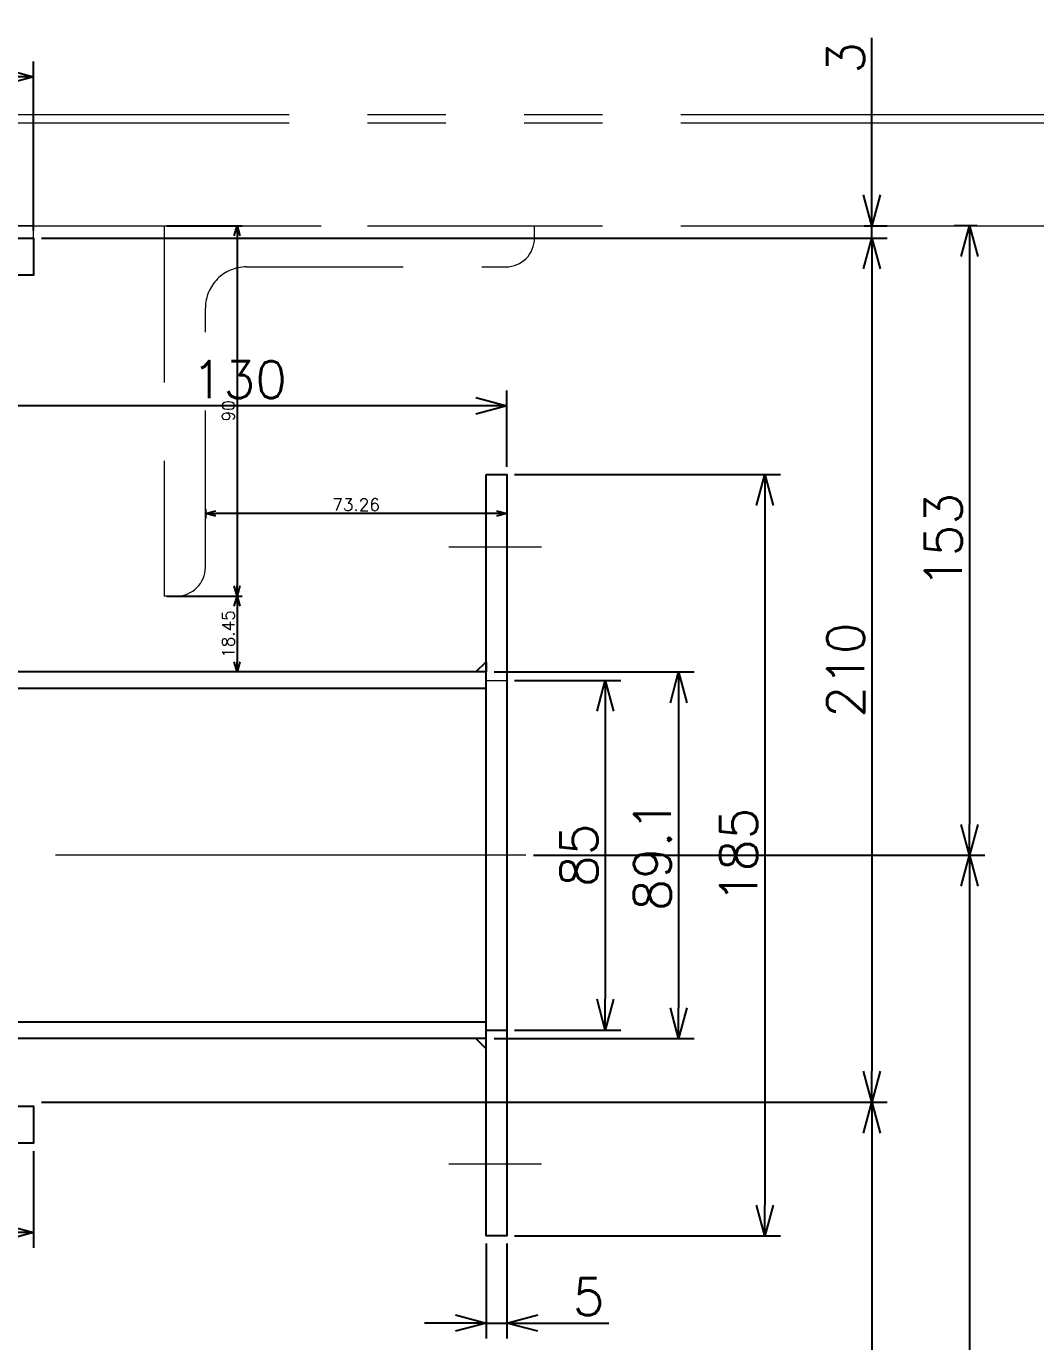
# Model space of a CAD drawing. Header units: millimetres. Extents: x -16130 to 36813, y -8099 to 27484.
# Drawn here: x 20049.8 to 20295.2, y 15715.7 to 16035.4 of the extents above; entities that cross this region are included whole.
import ezdxf

# ---------------------------------------------------------------- set-up
doc = ezdxf.new("R2010")
doc.units = ezdxf.units.MM
doc.header["$LTSCALE"] = 6
doc.header["$PDMODE"] = 99
doc.header["$PDSIZE"] = 1
for name, pattern in [('CENTER2', [28.575, 19.05, -3.175, 3.175, -3.175]), ('HIDDEN', [9.525, 6.35, -3.175]), ('PHANTOM2', [31.75, 15.875, -3.175, 3.175, -3.175, 3.175, -3.175])]:
    doc.linetypes.add(name, pattern=pattern)
for name, color, linetype, lineweight in [('04_HIDDEN', 2, 'HIDDEN', 13), ('05_CENTER', 4, 'CENTER2', 13), ('06_PHANTOM', 2, 'PHANTOM2', 13), ('08_DIM', 3, 'Continuous', 13)]:
    doc.layers.add(name, color=color, linetype=linetype, lineweight=lineweight)
doc.styles.add('KSS_TXT', font='txt.shx', dxfattribs={"bigfont": 'extfont2.shx'})
doc.dimstyles.new('KSS_DIM', dxfattribs={"dimtxt": 3, "dimasz": 2.5, "dimexe": 1.25, "dimexo": 0.625, "dimtad": 1, "dimdsep": 46, "dimtxsty": 'KSS_TXT', "dimblk": 'OPEN30', "dimcen": 0, "dimazin": 2, "dimtfac": 0.75, "dimtmove": 0, "dimatfit": 3, "dimldrblk": 'OPEN30', "dimfxl": 1, "dimtolj": 1, "dimarcsym": 0})

# ---------------------------------------------------------------- blocks, each defined once
blk = doc.blocks.new('_Open30')
at = {"color": 0, "linetype": 'ByBlock', "lineweight": -2}
for p, q in [((-1, 0.268), (0, 0)), ((0, 0), (-1, -0.268)), ((0, 0), (-1, 0))]:
    blk.add_line(p, q, dxfattribs=at)
blk = doc.blocks.new('*D3500')
at = {"layer": '08_DIM', "color": 0, "lineweight": -2, "transparency": 16777216}
for p, q in [((19821.63, 15762.03), (19821.63, 15738.47)), ((20051.63, 15762.03), (20051.63, 15738.47)), ((19829.13, 15742.22), (20044.13, 15742.22))]:
    blk.add_line(p, q, dxfattribs=at)
at = {"layer": 'Defpoints', "color": 0, "transparency": 16777216}
for p in [(19821.63, 15763.91), (20051.63, 15763.91), (20051.63, 15742.22)]:
    blk.add_point(p, dxfattribs=at)
at = {"layer": '08_DIM', "color": 0, "lineweight": -2, "transparency": 16777216, "xscale": 7.5, "yscale": 7.5, "zscale": 7.5, "rotation": 180}
blk.add_blockref('_Open30', (19821.63, 15742.22), dxfattribs=at)
at = {"layer": '08_DIM', "color": 0, "lineweight": -2, "transparency": 16777216, "xscale": 7.5, "yscale": 7.5, "zscale": 7.5}
blk.add_blockref('_Open30', (20051.63, 15742.22), dxfattribs=at)
at = {"layer": '08_DIM', "color": 0, "transparency": 16777216, "insert": (19936.63, 15748.59), "char_height": 9, "attachment_point": 5, "style": 'KSS_TXT'}
blk.add_mtext('\\A1;230', dxfattribs=at)
blk = doc.blocks.new('*D3523')
at = {"layer": '08_DIM', "color": 0, "lineweight": -2, "transparency": 16777216}
for p, q in [((20036.63, 15895.78), (20036.63, 15946.89)), ((20166.63, 15928.34), (20166.63, 15946.89)), ((20159.13, 15943.14), (20044.13, 15943.14))]:
    blk.add_line(p, q, dxfattribs=at)
at = {"layer": 'Defpoints', "color": 0, "transparency": 16777216}
for p in [(20036.63, 15943.14), (20166.63, 15926.46), (20036.63, 15893.91)]:
    blk.add_point(p, dxfattribs=at)
at = {"layer": '08_DIM', "color": 0, "lineweight": -2, "transparency": 16777216, "xscale": 7.5, "yscale": 7.5, "zscale": 7.5, "rotation": 180}
blk.add_blockref('_Open30', (20036.63, 15943.14), dxfattribs=at)
at = {"layer": '08_DIM', "color": 0, "lineweight": -2, "transparency": 16777216, "xscale": 7.5, "yscale": 7.5, "zscale": 7.5}
blk.add_blockref('_Open30', (20166.63, 15943.14), dxfattribs=at)
at = {"layer": '08_DIM', "color": 0, "transparency": 16777216, "insert": (20101.63, 15949.52), "char_height": 9, "attachment_point": 5, "style": 'KSS_TXT'}
blk.add_mtext('\\A1;130', dxfattribs=at)
blk = doc.blocks.new('*D3524')
at = {"layer": '08_DIM', "color": 0, "lineweight": -2, "transparency": 16777216}
for p, q in [((20161.63, 15739.53), (20161.63, 15716.48)), ((20166.63, 15739.53), (20166.63, 15716.48)), ((20154.13, 15720.23), (20146.63, 15720.23)), ((20161.63, 15720.23), (20166.63, 15720.23)), ((20174.13, 15720.23), (20191.38, 15720.23))]:
    blk.add_line(p, q, dxfattribs=at)
at = {"layer": 'Defpoints', "color": 0, "transparency": 16777216}
for p in [(20161.63, 15741.41), (20166.63, 15741.41), (20166.63, 15720.23)]:
    blk.add_point(p, dxfattribs=at)
at = {"layer": '08_DIM', "color": 0, "lineweight": -2, "transparency": 16777216, "xscale": 7.5, "yscale": 7.5, "zscale": 7.5}
blk.add_blockref('_Open30', (20161.63, 15720.23), dxfattribs=at)
at = {"layer": '08_DIM', "color": 0, "lineweight": -2, "transparency": 16777216, "xscale": 7.5, "yscale": 7.5, "zscale": 7.5, "rotation": 180}
blk.add_blockref('_Open30', (20166.63, 15720.23), dxfattribs=at)
at = {"layer": '08_DIM', "color": 0, "transparency": 16777216, "insert": (20186.51, 15726.61), "char_height": 9, "attachment_point": 5, "style": 'KSS_TXT'}
blk.add_mtext('\\A1;5', dxfattribs=at)
blk = doc.blocks.new('*D3532')
at = {"layer": '08_DIM', "color": 0, "lineweight": -2, "transparency": 16777216}
for p, q in [((20053.51, 15983.91), (20259.09, 15983.91)), ((20255.34, 15976.41), (20255.34, 15781.41)), ((20053.51, 15773.91), (20259.09, 15773.91))]:
    blk.add_line(p, q, dxfattribs=at)
at = {"layer": 'Defpoints', "color": 0, "transparency": 16777216}
for p in [(20051.63, 15983.91), (20051.63, 15773.91), (20255.34, 15773.91)]:
    blk.add_point(p, dxfattribs=at)
at = {"layer": '08_DIM', "color": 0, "lineweight": -2, "transparency": 16777216, "xscale": 7.5, "yscale": 7.5, "zscale": 7.5}
for p, rotation in [((20255.34, 15983.91), 90), ((20255.34, 15773.91), 270)]:
    blk.add_blockref('_Open30', p, dxfattribs=dict(at, rotation=rotation))
at = {"layer": '08_DIM', "color": 0, "transparency": 16777216, "insert": (20248.97, 15878.91), "char_height": 9, "attachment_point": 5, "rotation": 90, "style": 'KSS_TXT'}
blk.add_mtext('\\A1;210', dxfattribs=at)
blk = doc.blocks.new('*D3535')
at = {"layer": '08_DIM', "color": 0, "lineweight": -2, "transparency": 16777216}
for p, q in [((20168.51, 15926.41), (20233.1, 15926.41)), ((20229.35, 15918.91), (20229.35, 15748.91)), ((20168.51, 15741.41), (20233.1, 15741.41))]:
    blk.add_line(p, q, dxfattribs=at)
at = {"layer": 'Defpoints', "color": 0, "transparency": 16777216}
for p in [(20166.63, 15926.41), (20166.63, 15741.41), (20229.35, 15741.41)]:
    blk.add_point(p, dxfattribs=at)
at = {"layer": '08_DIM', "color": 0, "lineweight": -2, "transparency": 16777216, "xscale": 7.5, "yscale": 7.5, "zscale": 7.5}
for p, rotation in [((20229.35, 15926.41), 90), ((20229.35, 15741.41), 270)]:
    blk.add_blockref('_Open30', p, dxfattribs=dict(at, rotation=rotation))
at = {"layer": '08_DIM', "color": 0, "transparency": 16777216, "insert": (20222.97, 15833.91), "char_height": 9, "attachment_point": 5, "rotation": 90, "style": 'KSS_TXT'}
blk.add_mtext('\\A1;185', dxfattribs=at)
blk = doc.blocks.new('*D3536')
at = {"layer": '08_DIM', "color": 0, "lineweight": -2, "transparency": 16777216}
for p, q in [((20168.51, 15876.41), (20194.31, 15876.41)), ((20190.56, 15868.91), (20190.56, 15798.91)), ((20168.51, 15791.41), (20194.31, 15791.41))]:
    blk.add_line(p, q, dxfattribs=at)
at = {"layer": 'Defpoints', "color": 0, "transparency": 16777216}
for p in [(20166.63, 15876.41), (20166.63, 15791.41), (20190.56, 15791.41)]:
    blk.add_point(p, dxfattribs=at)
at = {"layer": '08_DIM', "color": 0, "lineweight": -2, "transparency": 16777216, "xscale": 7.5, "yscale": 7.5, "zscale": 7.5}
for p, rotation in [((20190.56, 15876.41), 90), ((20190.56, 15791.41), 270)]:
    blk.add_blockref('_Open30', p, dxfattribs=dict(at, rotation=rotation))
at = {"layer": '08_DIM', "color": 0, "transparency": 16777216, "insert": (20184.17, 15833.91), "char_height": 9, "attachment_point": 5, "rotation": 90, "style": 'KSS_TXT'}
blk.add_mtext('\\A1;85', dxfattribs=at)
blk = doc.blocks.new('*D3554')
at = {"layer": '08_DIM', "color": 0, "lineweight": -2, "transparency": 16777216}
for p, q in [((20019.63, 15985.78), (20019.63, 16026.84)), ((20051.63, 15985.78), (20051.63, 16026.84)), ((20027.13, 16023.09), (20044.13, 16023.09))]:
    blk.add_line(p, q, dxfattribs=at)
at = {"layer": 'Defpoints', "color": 0, "transparency": 16777216}
for p in [(20051.63, 16023.09), (20019.63, 15983.91), (20051.63, 15983.91)]:
    blk.add_point(p, dxfattribs=at)
at = {"layer": '08_DIM', "color": 0, "lineweight": -2, "transparency": 16777216, "xscale": 7.5, "yscale": 7.5, "zscale": 7.5, "rotation": 180}
blk.add_blockref('_Open30', (20019.63, 16023.09), dxfattribs=at)
at = {"layer": '08_DIM', "color": 0, "lineweight": -2, "transparency": 16777216, "xscale": 7.5, "yscale": 7.5, "zscale": 7.5}
blk.add_blockref('_Open30', (20051.63, 16023.09), dxfattribs=at)
at = {"layer": '08_DIM', "color": 0, "transparency": 16777216, "insert": (20035.63, 16029.47), "char_height": 9, "attachment_point": 5, "style": 'KSS_TXT'}
blk.add_mtext('\\A1;32', dxfattribs=at)
blk = doc.blocks.new('A$C384F4F50_1_1_1')
at = {"color": 0}
for p, q in [((225, 434.55), (100, 434.55)), ((225, 430.55), (100, 430.55)), ((225, 349.45), (100, 349.45)), ((225, 345.45), (100, 345.45)), ((225, 347.5), (230, 347.5))]:
    blk.add_line(p, q, dxfattribs=at)
for points in [[(83, 540), (115, 540), (115, 531), (83, 531)], [(225, 482.5), (230, 482.5), (230, 297.5), (225, 297.5)], [(100, 329), (115, 329), (115, 320), (100, 320)]]:
    blk.add_lwpolyline(points, close=True, dxfattribs=at)
at = {"color": 3}
for points in [[(225, 434.55), (222.5, 434.55), (222.5, 434.55), (225, 437.05)], [(225, 345.45), (222.5, 345.45), (222.5, 345.45), (225, 342.95)]]:
    blk.add_lwpolyline(points, close=True, dxfattribs=at)
at = {"layer": '04_HIDDEN'}
blk.add_line((225, 432.5), (230, 432.5), dxfattribs=at)
at = {"layer": '05_CENTER'}
for p, q in [((215.89, 465), (238.42, 465)), ((234.62, 390), (93.4, 390)), ((215.89, 315), (238.42, 315))]:
    blk.add_line(p, q, dxfattribs=at)
blk = doc.blocks.new('*D3874')
at = {"layer": '08_DIM', "color": 0, "lineweight": -2, "transparency": 16777216}
for p, q in [((20163.51, 15878.46), (20212.13, 15878.46)), ((20208.38, 15870.96), (20208.38, 15796.86)), ((20163.51, 15789.36), (20212.13, 15789.36))]:
    blk.add_line(p, q, dxfattribs=at)
at = {"layer": 'Defpoints', "color": 0, "transparency": 16777216}
for p in [(20161.63, 15878.46), (20161.63, 15789.36), (20208.38, 15789.36)]:
    blk.add_point(p, dxfattribs=at)
at = {"layer": '08_DIM', "color": 0, "lineweight": -2, "transparency": 16777216, "xscale": 7.5, "yscale": 7.5, "zscale": 7.5}
for p, rotation in [((20208.38, 15878.46), 90), ((20208.38, 15789.36), 270)]:
    blk.add_blockref('_Open30', p, dxfattribs=dict(at, rotation=rotation))
at = {"layer": '08_DIM', "color": 0, "transparency": 16777216, "insert": (20202, 15833.91), "char_height": 9, "attachment_point": 5, "rotation": 90, "style": 'KSS_TXT'}
blk.add_mtext('\\A1;89.1', dxfattribs=at)
blk = doc.blocks.new('*D3894')
at = {"layer": '08_DIM', "color": 0, "lineweight": -2, "transparency": 16777216}
for p, q in [((20094.72, 15773.91), (20259.09, 15773.91)), ((20255.34, 15766.41), (20255.34, 15591.41)), ((20188.21, 15583.91), (20259.09, 15583.91))]:
    blk.add_line(p, q, dxfattribs=at)
at = {"layer": 'Defpoints', "color": 0, "transparency": 16777216}
for p in [(20092.85, 15773.91), (20186.33, 15583.91), (20255.34, 15583.91)]:
    blk.add_point(p, dxfattribs=at)
at = {"layer": '08_DIM', "color": 0, "lineweight": -2, "transparency": 16777216, "xscale": 7.5, "yscale": 7.5, "zscale": 7.5}
for p, rotation in [((20255.34, 15773.91), 90), ((20255.34, 15583.91), 270)]:
    blk.add_blockref('_Open30', p, dxfattribs=dict(at, rotation=rotation))
at = {"layer": '08_DIM', "color": 0, "transparency": 16777216, "insert": (20248.97, 15678.91), "char_height": 9, "attachment_point": 5, "rotation": 90, "style": 'KSS_TXT'}
blk.add_mtext('\\A1;(190)', dxfattribs=at)
blk = doc.blocks.new('*D3906')
at = {"layer": '08_DIM', "color": 0, "lineweight": -2, "transparency": 16777216}
for p, q in [((20280.95, 15986.91), (20275.33, 15986.91)), ((20279.08, 15979.41), (20279.08, 15841.41)), ((20173.13, 15833.91), (20282.83, 15833.91))]:
    blk.add_line(p, q, dxfattribs=at)
at = {"layer": 'Defpoints', "color": 0, "transparency": 16777216}
for p in [(20282.83, 15986.91), (20171.26, 15833.91), (20279.08, 15833.91)]:
    blk.add_point(p, dxfattribs=at)
at = {"layer": '08_DIM', "color": 0, "lineweight": -2, "transparency": 16777216, "xscale": 7.5, "yscale": 7.5, "zscale": 7.5}
for p, rotation in [((20279.08, 15986.91), 90), ((20279.08, 15833.91), 270)]:
    blk.add_blockref('_Open30', p, dxfattribs=dict(at, rotation=rotation))
at = {"layer": '08_DIM', "color": 0, "transparency": 16777216, "insert": (20272.7, 15910.41), "char_height": 9, "attachment_point": 5, "rotation": 90, "style": 'KSS_TXT'}
blk.add_mtext('\\A1;153', dxfattribs=at)
blk = doc.blocks.new('*D3907')
at = {"layer": '08_DIM', "color": 0, "lineweight": -2, "transparency": 16777216}
for p, q in [((20173.13, 15833.91), (20282.83, 15833.91)), ((20279.08, 15826.41), (20279.08, 15511.41)), ((20245.13, 15503.91), (20282.83, 15503.91))]:
    blk.add_line(p, q, dxfattribs=at)
at = {"layer": 'Defpoints', "color": 0, "transparency": 16777216}
for p in [(20171.26, 15833.91), (20243.26, 15503.91), (20279.08, 15503.91)]:
    blk.add_point(p, dxfattribs=at)
at = {"layer": '08_DIM', "color": 0, "lineweight": -2, "transparency": 16777216, "xscale": 7.5, "yscale": 7.5, "zscale": 7.5}
for p, rotation in [((20279.08, 15833.91), 90), ((20279.08, 15503.91), 270)]:
    blk.add_blockref('_Open30', p, dxfattribs=dict(at, rotation=rotation))
at = {"layer": '08_DIM', "color": 0, "transparency": 16777216, "insert": (20272.7, 15668.91), "char_height": 9, "attachment_point": 5, "rotation": 90, "style": 'KSS_TXT'}
blk.add_mtext('\\A1;330', dxfattribs=at)
blk = doc.blocks.new('A$C684D1FF8')
at = {"color": 3}
blk.add_lwpolyline([(0, 215), (0, -15), (3, -15), (3, 215)], close=True, dxfattribs=at)
at = {"layer": '05_CENTER'}
for p, q in [((-4.55, 200), (7.43, 200)), ((-4.55, 100), (7.43, 100)), ((-4.55, 0), (7.43, 0))]:
    blk.add_line(p, q, dxfattribs=at)
at = {"layer": '08_DIM'}
for p, q in [((3, 183), (0, 183)), ((3, 17), (0, 17))]:
    blk.add_line(p, q, dxfattribs=at)
blk = doc.blocks.new('*D3910')
at = {"layer": '08_DIM', "color": 0, "lineweight": -2, "transparency": 16777216}
for p, q in [((20255.34, 15986.91), (20255.34, 16032.6)), ((20255.34, 15994.41), (20255.34, 16001.91)), ((20253.47, 15986.91), (20259.09, 15986.91)), ((20255.34, 15983.91), (20255.34, 15986.91)), ((20053.51, 15983.91), (20259.09, 15983.91)), ((20255.34, 15976.41), (20255.34, 15968.91))]:
    blk.add_line(p, q, dxfattribs=at)
at = {"layer": 'Defpoints', "color": 0, "transparency": 16777216}
for p in [(20251.59, 15986.91), (20255.34, 15986.91), (20051.63, 15983.91)]:
    blk.add_point(p, dxfattribs=at)
at = {"layer": '08_DIM', "color": 0, "lineweight": -2, "transparency": 16777216, "xscale": 7.5, "yscale": 7.5, "zscale": 7.5}
for p, rotation in [((20255.34, 15986.91), 270), ((20255.34, 15983.91), 90)]:
    blk.add_blockref('_Open30', p, dxfattribs=dict(at, rotation=rotation))
at = {"layer": '08_DIM', "color": 0, "transparency": 16777216, "insert": (20248.97, 16027.72), "char_height": 9, "attachment_point": 5, "rotation": 90, "style": 'KSS_TXT'}
blk.add_mtext('\\A1;3', dxfattribs=at)
blk = doc.blocks.new('*D3922')
at = {"layer": '08_DIM', "color": 0, "lineweight": -2, "transparency": 16777216}
for p, q in [((20084, 15986.91), (20102.32, 15986.91)), ((20101.07, 15984.41), (20101.07, 15899.41)), ((20084, 15896.91), (20102.32, 15896.91))]:
    blk.add_line(p, q, dxfattribs=at)
at = {"layer": 'Defpoints', "color": 0, "transparency": 16777216}
for p in [(20083.37, 15986.91), (20083.37, 15896.91), (20101.07, 15896.91)]:
    blk.add_point(p, dxfattribs=at)
at = {"layer": '08_DIM', "color": 0, "lineweight": -2, "transparency": 16777216, "xscale": 2.5, "yscale": 2.5, "zscale": 2.5}
for p, rotation in [((20101.07, 15986.91), 90), ((20101.07, 15896.91), 270)]:
    blk.add_blockref('_Open30', p, dxfattribs=dict(at, rotation=rotation))
at = {"layer": '08_DIM', "color": 0, "transparency": 16777216, "insert": (20098.94, 15941.91), "char_height": 3, "attachment_point": 5, "rotation": 90, "style": 'KSS_TXT'}
blk.add_mtext('\\A1;90', dxfattribs=at)
blk = doc.blocks.new('A$C508A7F88_1_1')
at = {"color": 0}
for p, q in [((0, 0), (0, -90)), ((0, 0), (90, 0)), ((90, -3), (90, 0)), ((20, -10), (83, -10)), ((10, -83), (10, -20)), ((3, -90), (0, -90))]:
    blk.add_line(p, q, dxfattribs=at)
for centre, radius, start, end in [((83, -3), 7, 270, 0), ((20, -20), 10, 90, 180), ((3, -83), 7, 270, 0)]:
    blk.add_arc(centre, radius, start, end, dxfattribs=at)
blk = doc.blocks.new('*D3923')
at = {"layer": '08_DIM', "color": 0, "lineweight": -2, "transparency": 16777216}
for p, q in [((20084, 15896.91), (20102.32, 15896.91)), ((20101.07, 15894.41), (20101.07, 15880.96)), ((20102.64, 15878.46), (20099.82, 15878.46))]:
    blk.add_line(p, q, dxfattribs=at)
at = {"layer": 'Defpoints', "color": 0, "transparency": 16777216}
for p in [(20083.37, 15896.91), (20101.07, 15878.46), (20103.27, 15878.46)]:
    blk.add_point(p, dxfattribs=at)
at = {"layer": '08_DIM', "color": 0, "lineweight": -2, "transparency": 16777216, "xscale": 2.5, "yscale": 2.5, "zscale": 2.5}
for p, rotation in [((20101.07, 15896.91), 90), ((20101.07, 15878.46), 270)]:
    blk.add_blockref('_Open30', p, dxfattribs=dict(at, rotation=rotation))
at = {"layer": '08_DIM', "color": 0, "transparency": 16777216, "insert": (20098.94, 15887.68), "char_height": 3, "attachment_point": 5, "rotation": 90, "style": 'KSS_TXT'}
blk.add_mtext('\\A1;18.45', dxfattribs=at)
blk = doc.blocks.new('*D3924')
at = {"layer": '08_DIM', "color": 0, "lineweight": -2, "transparency": 16777216}
for p, q in [((20093.37, 15918.02), (20093.37, 15915.73)), ((20164.13, 15916.98), (20095.87, 15916.98)), ((20166.63, 15918.02), (20166.63, 15915.73))]:
    blk.add_line(p, q, dxfattribs=at)
at = {"layer": 'Defpoints', "color": 0, "transparency": 16777216}
for p in [(20093.37, 15918.65), (20093.37, 15916.98), (20166.63, 15918.65)]:
    blk.add_point(p, dxfattribs=at)
at = {"layer": '08_DIM', "color": 0, "lineweight": -2, "transparency": 16777216, "xscale": 2.5, "yscale": 2.5, "zscale": 2.5, "rotation": 180}
blk.add_blockref('_Open30', (20093.37, 15916.98), dxfattribs=at)
at = {"layer": '08_DIM', "color": 0, "lineweight": -2, "transparency": 16777216, "xscale": 2.5, "yscale": 2.5, "zscale": 2.5}
blk.add_blockref('_Open30', (20166.63, 15916.98), dxfattribs=at)
at = {"layer": '08_DIM', "color": 0, "transparency": 16777216, "insert": (20130, 15919.11), "char_height": 3, "attachment_point": 5, "style": 'KSS_TXT'}
blk.add_mtext('\\A1;73.26', dxfattribs=at)

msp = doc.modelspace()

# ---------------------------------------------------------------- linework, layer by layer
at = {"layer": '06_PHANTOM'}
for p, q in [((19065.95282, 16013.90756), (21592.93527, 16013.90756)), ((19065.95282, 16011.90756), (21592.93527, 16011.90756)), ((19065.95282, 15986.90756), (21592.93527, 15986.90756))]:
    msp.add_line(p, q, dxfattribs=at)

# ---------------------------------------------------------------- block references
msp.add_blockref('A$C384F4F50_1_1_1', (19936.63286, 15443.90706))
at = {"layer": '04_HIDDEN'}
msp.add_blockref('A$C508A7F88_1_1', (20083.37286, 15986.90756), dxfattribs=at)
at = {"layer": '08_DIM', "rotation": 90}
msp.add_blockref('A$C684D1FF8', (20036.63288, 15983.90706), dxfattribs=at)

# ---------------------------------------------------------------- dimensions: what is measured, and where the dimension line sits
at = {"layer": '08_DIM'}
for base, p1, p2, picture, middle in [((20051.63286, 16023.09065), (20019.63286, 15983.90706), (20051.63286, 15983.90706), '*D3554', (20035.63286, 16029.46565)), ((20036.63286, 15943.14178), (20166.63286, 15926.46376), (20036.63286, 15893.90756), '*D3523', (20101.63286, 15949.51678)), ((20051.63286, 15742.21744), (19821.63286, 15763.90756), (20051.63286, 15763.90756), '*D3500', (19936.63286, 15748.59244)), ((20166.63286, 15720.22892), (20161.63286, 15741.40756), (20166.63286, 15741.40756), '*D3524', (20186.50786, 15726.61017))]:
    dim = msp.add_linear_dim(base=base, p1=p1, p2=p2, dimstyle='KSS_DIM', override={"dimscale": 3}, dxfattribs=at)
    dim.commit()
    dim.dimension.update_dxf_attribs({"geometry": picture, "text_midpoint": middle})
dim = msp.add_linear_dim(base=(20255.34149, 15986.90756), p1=(20051.63286, 15983.90706), p2=(20251.59149, 15986.90756), angle=270, dimstyle='KSS_DIM', override={"dimscale": 3}, dxfattribs=at)
dim.commit()
dim.dimension.update_dxf_attribs({"geometry": '*D3910', "text_midpoint": (20255.34149, 16027.72109), "dimtype": 160})
for base, p1, p2, picture, middle in [((20101.06872, 15896.90756), (20083.37286, 15986.90756), (20083.37286, 15896.90756), '*D3922', (20098.94372, 15941.90756)), ((20101.06872, 15878.45756), (20083.37286, 15896.90756), (20103.26542, 15878.45756), '*D3923', (20098.94164, 15887.68256))]:
    dim = msp.add_linear_dim(base=base, p1=p1, p2=p2, angle=90, dimstyle='KSS_DIM', dxfattribs=at)
    dim.commit()
    dim.dimension.update_dxf_attribs({"geometry": picture, "text_midpoint": middle})
for base, p1, p2, picture, middle in [((20279.07869, 15833.90756), (20282.82869, 15986.90756), (20171.25771, 15833.90756), '*D3906', (20272.69744, 15910.40756)), ((20255.34149, 15773.90756), (20051.63286, 15983.90706), (20051.63286, 15773.90756), '*D3532', (20248.96649, 15878.90731)), ((20229.35353, 15741.40756), (20166.63286, 15926.40756), (20166.63286, 15741.40756), '*D3535', (20222.97228, 15833.90756)), ((20208.37645, 15789.35756), (20161.63286, 15878.45756), (20161.63286, 15789.35756), '*D3874', (20202.00145, 15833.90756)), ((20190.55564, 15791.40756), (20166.63286, 15876.40756), (20166.63286, 15791.40756), '*D3536', (20184.17439, 15833.90756)), ((20279.07869, 15503.90755), (20171.25771, 15833.90756), (20243.25771, 15503.90755), '*D3907', (20272.70369, 15668.90756))]:
    dim = msp.add_linear_dim(base=base, p1=p1, p2=p2, angle=90, dimstyle='KSS_DIM', override={"dimscale": 3}, dxfattribs=at)
    dim.commit()
    dim.dimension.update_dxf_attribs({"geometry": picture, "text_midpoint": middle})
dim = msp.add_linear_dim(base=(20093.37286, 15916.98345), p1=(20166.63286, 15918.6482), p2=(20093.37286, 15918.6482), dimstyle='KSS_DIM', dxfattribs=at)
dim.commit()
dim.dimension.update_dxf_attribs({"geometry": '*D3924', "text_midpoint": (20130.00286, 15919.10845)})
dim = msp.add_linear_dim(base=(20255.34149, 15583.90756), p1=(20092.84824, 15773.90756), p2=(20186.33286, 15583.90756), angle=90, text='(<>)', dimstyle='KSS_DIM', override={"dimscale": 3}, dxfattribs=at)
dim.commit()
dim.dimension.update_dxf_attribs({"geometry": '*D3894', "text_midpoint": (20248.96649, 15678.90756)})

doc.saveas('drawing.dxf')
